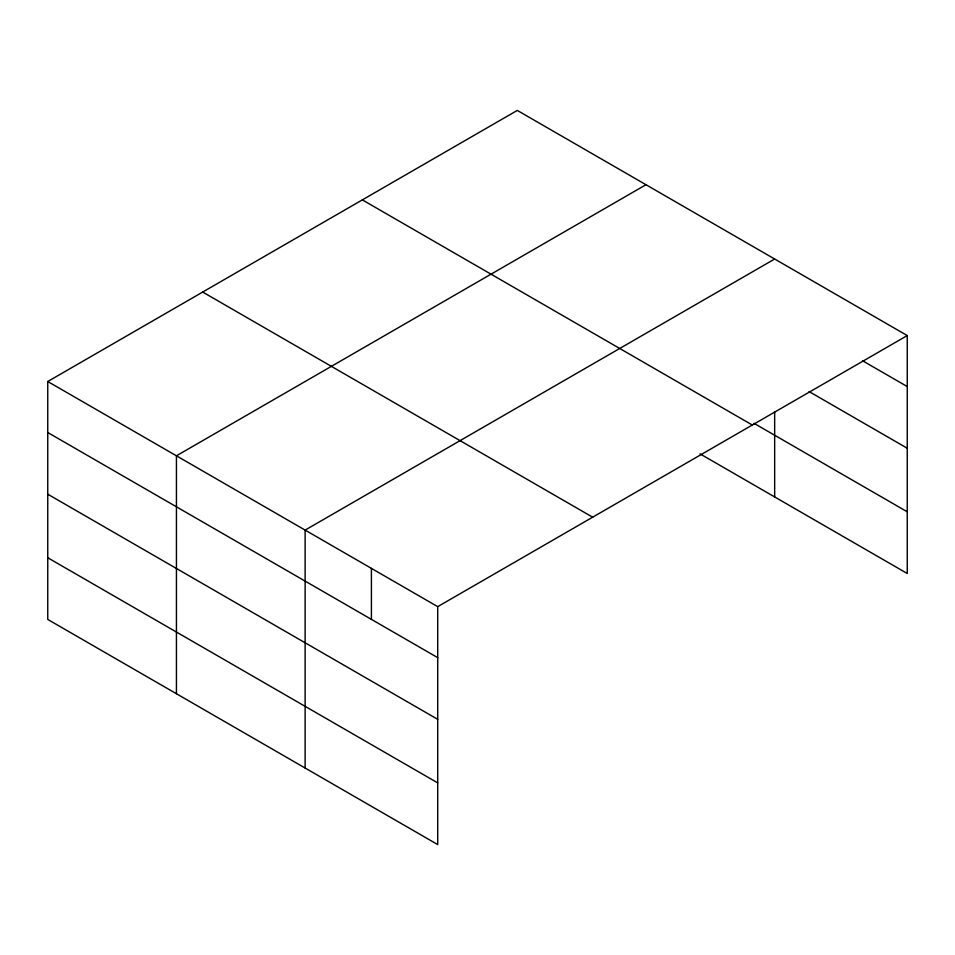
<?xml version="1.0" encoding="UTF-8"?>
<svg xmlns="http://www.w3.org/2000/svg" width="955" height="955" viewBox="0 0 955 955"><rect width="100%" height="100%" fill="white"/><g stroke="black" fill="none" stroke-linecap="round" stroke-linejoin="round"><path stroke-width="1.43" d="M907.25 335.563L517.288 110.422L47.75 381.511L47.75 619.437L437.712 844.578L437.712 606.652L907.25 335.563L907.25 573.489L700.027 453.852M645.974 184.721L176.436 455.81L176.436 693.736M774.66 259.02L305.123 530.109L305.123 768.023M862.628 360.799L907.25 386.56M809.088 391.574L907.25 448.241M754.08 423.363L907.25 511.796M362.339 199.882L752.301 425.023M202.699 292.051L592.661 517.192M47.75 381.511L437.712 606.652M47.75 432.508L437.712 657.649M47.75 494.189L437.712 719.33M47.75 557.744L437.712 782.885M774.66 411.605L774.66 496.946M371.411 568.38L371.411 619.365"/></g></svg>
